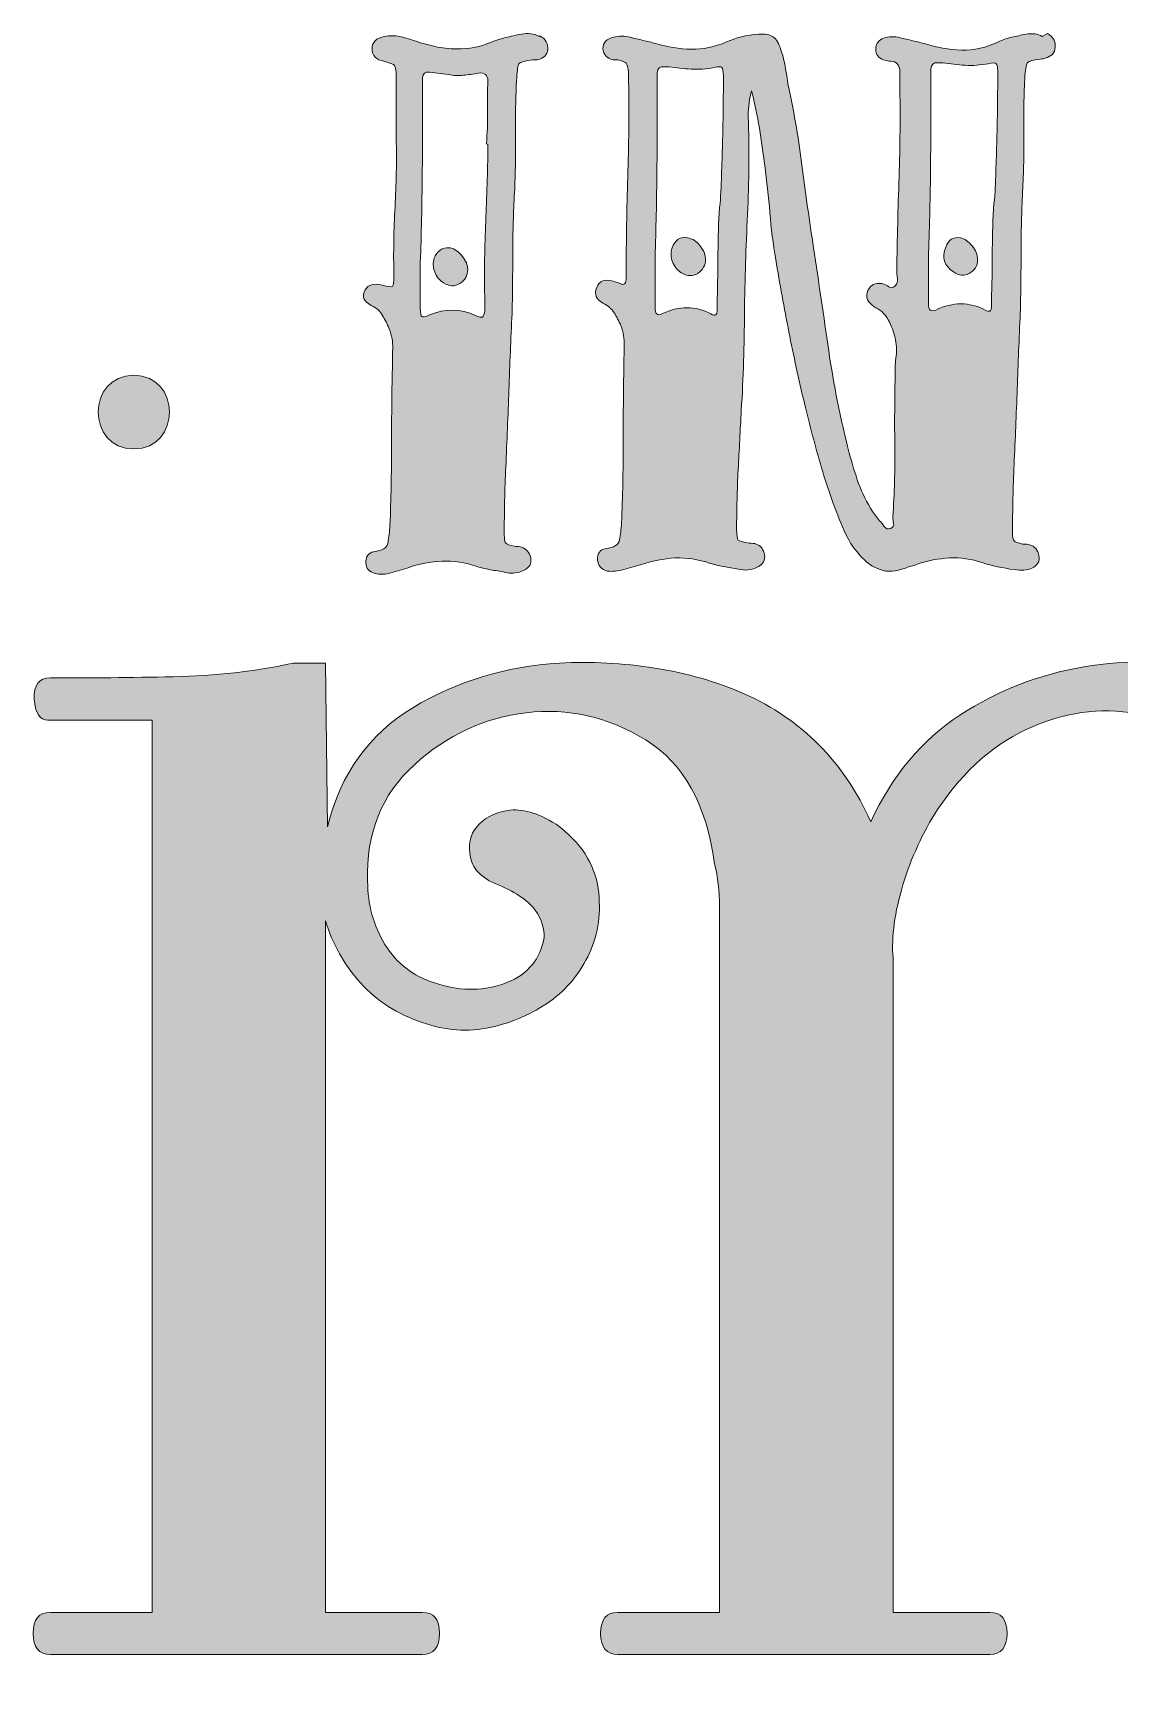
# Model space of a CAD drawing. Header units: inches. Extents: x 95 to 987, y -1033 to -47.
# Drawn here: x 95.1 to 297.9, y -672.1 to -363.4 of the extents above; entities that cross this region are included whole.
import ezdxf

# ---------------------------------------------------------------- set-up
doc = ezdxf.new("R2010")
doc.units = ezdxf.units.IN
doc.header["$MEASUREMENT"] = 0
doc.layers.add('Layer 1', color=7, linetype='Continuous')

# ---------------------------------------------------------------- blocks, each defined once
blk = doc.blocks.new('block 2')
at = {"layer": 'Layer 1', "true_color": 0x71020c}
h = blk.add_hatch(color=16, dxfattribs=at)
h.dxf.hatch_style = 2
edge = h.paths.add_edge_path()
edge.add_spline(control_points=[(158.26, -414.17), (159.22, -414.65), (159.93, -415.28), (160.36, -416.05), (160.8, -416.83), (161.21, -417.65), (161.59, -418.52), (162.08, -419.78), (162.29, -421.01), (162.25, -422.22), (162.2, -423.43), (162.18, -424.66), (162.18, -425.91), (162.08, -430.85), (162.03, -435.73), (162.03, -440.56), (162.03, -445.4), (161.93, -450.28), (161.74, -455.21), (161.64, -456.37), (161.52, -457.43), (161.38, -458.4), (161.23, -459.37), (160.34, -459.95), (158.69, -460.14), (157.73, -460.33), (157.24, -461.01), (157.24, -462.17), (157.24, -463.23), (157.82, -463.91), (158.98, -464.2), (159.85, -464.39), (160.68, -464.39), (161.45, -464.2), (162.03, -464.01), (162.61, -463.84), (163.19, -463.69), (163.77, -463.55), (164.35, -463.38), (164.93, -463.18), (167.15, -462.41), (169.33, -461.98), (171.46, -461.88), (173.58, -461.78), (175.76, -462.12), (177.98, -462.89), (178.95, -463.18), (179.89, -463.4), (180.81, -463.55), (181.73, -463.69), (182.67, -463.86), (183.64, -464.05), (184.6, -464.25), (185.62, -464.1), (186.68, -463.62), (187.75, -463.14), (188.18, -462.36), (187.99, -461.3), (187.79, -460.24), (187.21, -459.56), (186.25, -459.27), (185.96, -459.17), (185.52, -459.12), (184.94, -459.12), (184.07, -458.93), (183.54, -458.74), (183.35, -458.54), (183.15, -458.35), (183.06, -457.82), (183.06, -456.95), (183.06, -454.82), (183.08, -452.72), (183.13, -450.64), (183.18, -448.56), (183.25, -446.46), (183.35, -444.33), (183.57, -439.5), (183.76, -434.71), (183.93, -429.97), (184.09, -425.24), (184.29, -420.45), (184.51, -415.62), (184.6, -411.94), (184.65, -408.32), (184.65, -404.74), (184.65, -401.17), (184.75, -397.54), (184.94, -393.87), (185.13, -390.19), (185.21, -386.49), (185.16, -382.77), (185.11, -379.05), (185.18, -375.35), (185.38, -371.68), (185.47, -370.23), (185.62, -369.36), (185.81, -369.07), (186, -368.78), (186.88, -368.54), (188.42, -368.34), (188.42, -368.34), (189.29, -368.34), (189.29, -368.34), (190.45, -368.05), (191.08, -367.42), (191.18, -366.46), (191.27, -365.39), (190.79, -364.53), (189.73, -363.85), (189.73, -363.85), (189.58, -363.99), (189.58, -363.99), (189.1, -363.7), (188.57, -363.53), (187.99, -363.49), (187.41, -363.44), (186.83, -363.46), (186.25, -363.56), (185.18, -363.75), (184.18, -363.97), (183.26, -364.21), (182.34, -364.45), (181.39, -364.77), (180.42, -365.15), (178.57, -365.93), (176.48, -366.31), (174.15, -366.31), (172.79, -366.31), (171.45, -366.17), (170.14, -365.88), (168.83, -365.59), (167.49, -365.2), (166.13, -364.72), (165.26, -364.43), (164.38, -364.19), (163.51, -363.99), (162.63, -363.8), (161.71, -363.8), (160.74, -363.99), (159.18, -364.28), (158.41, -365.06), (158.41, -366.31), (158.41, -367.57), (159.13, -368.34), (160.58, -368.63), (161.74, -368.92), (162.41, -369.19), (162.61, -369.43), (162.8, -369.67), (162.9, -370.42), (162.9, -371.68), (162.9, -371.68), (162.9, -382.99), (162.9, -382.99), (162.99, -387.34), (162.92, -391.62), (162.68, -395.82), (162.44, -400.03), (162.37, -404.31), (162.47, -408.66), (162.47, -409.82), (162.37, -410.47), (162.18, -410.62), (161.98, -410.76), (161.35, -410.69), (160.29, -410.4), (158.74, -410.01), (157.68, -410.3), (157.1, -411.27), (156.42, -412.43), (156.81, -413.4), (158.26, -414.17)], knot_values=[0, 0, 0, 0, 1, 1, 1, 2, 2, 2, 3, 3, 3, 4, 4, 4, 5, 5, 5, 6, 6, 6, 7, 7, 7, 8, 8, 8, 9, 9, 9, 10, 10, 10, 11, 11, 11, 12, 12, 12, 13, 13, 13, 14, 14, 14, 15, 15, 15, 16, 16, 16, 17, 17, 17, 18, 18, 18, 19, 19, 19, 20, 20, 20, 21, 21, 21, 22, 22, 22, 23, 23, 23, 24, 24, 24, 25, 25, 25, 26, 26, 26, 27, 27, 27, 28, 28, 28, 29, 29, 29, 30, 30, 30, 31, 31, 31, 32, 32, 32, 33, 33, 33, 34, 34, 34, 35, 35, 35, 36, 36, 36, 37, 37, 37, 38, 38, 38, 39, 39, 39, 40, 40, 40, 41, 41, 41, 42, 42, 42, 43, 43, 43, 44, 44, 44, 45, 45, 45, 46, 46, 46, 47, 47, 47, 48, 48, 48, 49, 49, 49, 50, 50, 50, 51, 51, 51, 52, 52, 52, 53, 53, 53, 54, 54, 54, 55, 55, 55, 56, 56, 56, 57, 57, 57, 57], degree=3, periodic=1)
edge = h.paths.add_edge_path()
edge.add_spline(control_points=[(167.4, -406.19), (167.59, -400.88), (167.71, -395.44), (167.76, -389.88), (167.81, -384.32), (167.83, -378.69), (167.83, -372.98), (167.83, -372.98), (167.83, -371.68), (167.83, -371.68), (167.83, -370.91), (168.26, -370.57), (169.13, -370.66), (169.13, -370.66), (172.61, -371.1), (172.61, -371.1), (173.58, -371.29), (174.52, -371.34), (175.44, -371.24), (176.36, -371.15), (177.3, -371), (178.27, -370.81), (179.43, -370.71), (180.01, -371.2), (180.01, -372.26), (179.91, -374.19), (179.89, -376.15), (179.94, -378.13), (179.99, -380.11), (179.91, -382.07), (179.72, -384), (179.72, -384), (180.01, -384.15), (180.01, -384.15), (180.01, -384.15), (180.01, -385.45), (180.01, -385.45), (179.91, -390.1), (179.77, -394.74), (179.58, -399.38), (179.38, -404.02), (179.33, -408.66), (179.43, -413.3), (179.43, -413.3), (179.43, -415.04), (179.43, -415.04), (179.33, -415.81), (179.19, -416.25), (179, -416.34), (178.8, -416.44), (178.37, -416.34), (177.69, -416.05), (174.89, -414.8), (172.04, -414.75), (169.13, -415.91), (168.36, -416.3), (167.88, -416.42), (167.69, -416.27), (167.49, -416.13), (167.4, -415.62), (167.4, -414.75), (167.4, -414.75), (167.4, -406.19), (167.4, -406.19)], knot_values=[0, 0, 0, 0, 1, 1, 1, 2, 2, 2, 3, 3, 3, 4, 4, 4, 5, 5, 5, 6, 6, 6, 7, 7, 7, 8, 8, 8, 9, 9, 9, 10, 10, 10, 11, 11, 11, 12, 12, 12, 13, 13, 13, 14, 14, 14, 15, 15, 15, 16, 16, 16, 17, 17, 17, 18, 18, 18, 19, 19, 19, 20, 20, 20, 21, 21, 21, 21], degree=3, periodic=1)
h = blk.add_hatch(color=16, dxfattribs=at)
h.dxf.hatch_style = 2
edge = h.paths.add_edge_path()
edge.add_spline(control_points=[(201.47, -413.73), (202.44, -414.22), (203.14, -414.82), (203.58, -415.55), (204.01, -416.27), (204.42, -417.07), (204.81, -417.94), (205.29, -419.2), (205.51, -420.43), (205.46, -421.64), (205.41, -422.85), (205.39, -424.08), (205.39, -425.33), (205.29, -430.26), (205.25, -435.17), (205.25, -440.05), (205.25, -444.94), (205.15, -449.84), (204.96, -454.77), (204.86, -455.93), (204.74, -456.97), (204.59, -457.89), (204.45, -458.81), (203.55, -459.37), (201.91, -459.56), (200.94, -459.75), (200.46, -460.43), (200.46, -461.59), (200.55, -462.75), (201.18, -463.47), (202.34, -463.76), (203.21, -463.86), (204.23, -463.76), (205.39, -463.47), (205.39, -463.47), (208.43, -462.6), (208.43, -462.6), (210.66, -461.83), (212.83, -461.4), (214.96, -461.3), (217.09, -461.2), (219.26, -461.54), (221.49, -462.31), (222.45, -462.6), (223.39, -462.82), (224.32, -462.97), (225.23, -463.11), (226.17, -463.28), (227.14, -463.47), (228.4, -463.67), (229.51, -463.47), (230.48, -462.89), (231.35, -462.41), (231.73, -461.69), (231.64, -460.72), (231.44, -459.66), (230.91, -458.98), (230.04, -458.69), (229.75, -458.59), (229.32, -458.54), (228.74, -458.54), (227.58, -458.35), (226.9, -458.16), (226.71, -457.96), (226.51, -457.77), (226.42, -457.09), (226.42, -455.93), (226.42, -452.26), (226.51, -448.56), (226.71, -444.84), (226.9, -441.12), (227.09, -437.42), (227.29, -433.75), (227.67, -427.65), (227.87, -421.56), (227.87, -415.47), (227.96, -409.38), (228.16, -403.29), (228.45, -397.2), (228.74, -391.11), (228.78, -385.02), (228.59, -378.93), (228.59, -377.09), (228.8, -375.5), (229.22, -374.14), (229.8, -376.46), (230.28, -378.78), (230.67, -381.1), (231.05, -383.42), (231.39, -385.74), (231.68, -388.06), (232.07, -390.97), (232.38, -393.89), (232.62, -396.84), (232.86, -399.79), (233.22, -402.71), (233.71, -405.61), (234.48, -410.16), (235.3, -414.65), (236.17, -419.1), (237.04, -423.55), (238.01, -427.99), (239.07, -432.44), (240.04, -436.5), (241.1, -440.51), (242.26, -444.48), (243.42, -448.44), (244.82, -452.36), (246.46, -456.22), (247.14, -457.77), (248.1, -459.27), (249.36, -460.72), (250.52, -462.07), (251.8, -462.99), (253.2, -463.47), (254.6, -463.96), (256.16, -463.86), (257.91, -463.18), (258.29, -462.99), (258.65, -462.87), (258.99, -462.82), (259.33, -462.77), (259.69, -462.65), (260.08, -462.46), (262.1, -461.78), (264.13, -461.4), (266.16, -461.3), (268.19, -461.2), (270.22, -461.49), (272.25, -462.17), (274.08, -462.75), (276.06, -463.18), (278.19, -463.47), (279.54, -463.67), (280.65, -463.57), (281.52, -463.18), (282.58, -462.7), (283.02, -461.93), (282.83, -460.86), (282.63, -459.8), (282.05, -459.12), (281.09, -458.83), (280.8, -458.74), (280.36, -458.69), (279.78, -458.69), (278.91, -458.5), (278.38, -458.3), (278.19, -458.11), (277.99, -457.92), (277.9, -457.38), (277.9, -456.51), (277.9, -454.39), (277.92, -452.29), (277.97, -450.21), (278.02, -448.13), (278.09, -446.02), (278.19, -443.9), (278.41, -439.16), (278.6, -434.45), (278.77, -429.76), (278.93, -425.07), (279.13, -420.36), (279.35, -415.62), (279.44, -411.85), (279.49, -408.08), (279.49, -404.31), (279.49, -400.54), (279.59, -396.77), (279.78, -393), (279.98, -389.32), (280.05, -385.7), (280, -382.12), (279.95, -378.54), (280.02, -374.92), (280.22, -371.24), (280.31, -369.89), (280.48, -369.09), (280.73, -368.85), (280.97, -368.61), (281.76, -368.39), (283.12, -368.2), (283.5, -368.2), (283.79, -368.15), (283.99, -368.05), (285.15, -367.76), (285.78, -367.09), (285.87, -366.02), (285.97, -364.96), (285.49, -364.09), (284.42, -363.41), (284.42, -363.41), (283.41, -363.99), (283.41, -363.99), (282.63, -363.51), (281.62, -363.36), (280.36, -363.56), (279.49, -363.75), (278.61, -363.95), (277.74, -364.14), (276.86, -364.33), (276.03, -364.62), (275.26, -365.01), (273.02, -366.07), (270.73, -366.58), (268.4, -366.53), (266.06, -366.48), (263.73, -366.07), (261.39, -365.3), (260.61, -365.1), (259.81, -364.91), (258.98, -364.72), (258.16, -364.53), (257.36, -364.33), (256.58, -364.14), (255.42, -363.95), (254.4, -364.04), (253.53, -364.43), (252.76, -364.91), (252.38, -365.54), (252.38, -366.31), (252.38, -367.38), (252.86, -368.05), (253.82, -368.34), (254.4, -368.54), (254.84, -368.63), (255.13, -368.63), (256.29, -368.63), (256.87, -369.31), (256.87, -370.66), (256.87, -370.66), (256.87, -372.84), (256.87, -372.84), (256.96, -378.64), (256.92, -384.44), (256.73, -390.24), (256.53, -396.04), (256.38, -401.84), (256.29, -407.64), (256.29, -408.13), (256.34, -408.63), (256.44, -409.16), (256.53, -409.7), (256.38, -410.16), (256, -410.54), (255.61, -410.93), (255.23, -410.98), (254.84, -410.69), (254.45, -410.4), (254.02, -410.2), (253.53, -410.11), (252.28, -409.91), (251.41, -410.35), (250.92, -411.41), (250.44, -412.48), (250.73, -413.4), (251.8, -414.17), (251.99, -414.36), (252.18, -414.51), (252.38, -414.6), (253.44, -415.09), (254.31, -416.01), (254.98, -417.36), (255.47, -418.42), (255.83, -419.51), (256.07, -420.62), (256.31, -421.73), (256.34, -422.87), (256.15, -424.03), (256.05, -424.61), (256, -425.19), (256, -425.77), (256, -426.35), (256, -426.93), (256, -427.51), (255.9, -431.86), (255.88, -436.21), (255.93, -440.56), (255.97, -444.91), (255.86, -449.26), (255.57, -453.61), (255.57, -454), (255.61, -454.41), (255.71, -454.85), (255.8, -455.28), (255.61, -455.6), (255.13, -455.79), (254.65, -455.98), (254.26, -455.86), (253.97, -455.43), (253.68, -454.99), (253.39, -454.63), (253.1, -454.34), (253.1, -454.34), (251.8, -452.6), (251.8, -452.6), (250.73, -450.95), (249.86, -449.22), (249.18, -447.38), (248.51, -445.54), (247.93, -443.66), (247.44, -441.72), (245.8, -435.34), (244.52, -428.96), (243.6, -422.58), (242.68, -416.2), (241.74, -409.82), (240.77, -403.44), (240, -398.41), (239.3, -393.41), (238.67, -388.43), (238.04, -383.45), (237.2, -378.49), (236.13, -373.56), (235.94, -372.4), (235.74, -371.22), (235.55, -370.01), (235.36, -368.8), (235.07, -367.62), (234.68, -366.46), (234.3, -365.3), (233.81, -364.5), (233.23, -364.06), (232.65, -363.63), (231.73, -363.46), (230.48, -363.56), (228.25, -363.75), (226.27, -364.24), (224.53, -365.01), (222.31, -365.98), (220.11, -366.43), (217.93, -366.38), (215.76, -366.34), (213.56, -365.98), (211.33, -365.3), (210.56, -365.1), (209.76, -364.91), (208.94, -364.72), (208.12, -364.53), (207.32, -364.33), (206.55, -364.14), (205.48, -363.85), (204.47, -363.85), (203.5, -364.14), (202.15, -364.43), (201.47, -365.15), (201.47, -366.31), (201.57, -367.38), (202.2, -368.05), (203.36, -368.34), (203.36, -368.34), (204.23, -368.34), (204.23, -368.34), (205.1, -368.54), (205.63, -368.76), (205.82, -369), (206.02, -369.24), (206.16, -369.79), (206.26, -370.66), (206.26, -370.66), (206.26, -372.4), (206.26, -372.4), (206.35, -378.4), (206.31, -384.35), (206.11, -390.24), (205.92, -396.14), (205.82, -402.08), (205.82, -408.08), (205.82, -408.47), (205.82, -408.83), (205.82, -409.16), (205.82, -409.51), (205.73, -409.82), (205.54, -410.11), (205.34, -410.3), (205.05, -410.3), (204.66, -410.11), (204.66, -410.11), (203.36, -409.67), (203.36, -409.67), (201.81, -409.19), (200.8, -409.58), (200.31, -410.83), (199.83, -412.09), (200.22, -413.06), (201.47, -413.73)], knot_values=[0, 0, 0, 0, 1, 1, 1, 2, 2, 2, 3, 3, 3, 4, 4, 4, 5, 5, 5, 6, 6, 6, 7, 7, 7, 8, 8, 8, 9, 9, 9, 10, 10, 10, 11, 11, 11, 12, 12, 12, 13, 13, 13, 14, 14, 14, 15, 15, 15, 16, 16, 16, 17, 17, 17, 18, 18, 18, 19, 19, 19, 20, 20, 20, 21, 21, 21, 22, 22, 22, 23, 23, 23, 24, 24, 24, 25, 25, 25, 26, 26, 26, 27, 27, 27, 28, 28, 28, 29, 29, 29, 30, 30, 30, 31, 31, 31, 32, 32, 32, 33, 33, 33, 34, 34, 34, 35, 35, 35, 36, 36, 36, 37, 37, 37, 38, 38, 38, 39, 39, 39, 40, 40, 40, 41, 41, 41, 42, 42, 42, 43, 43, 43, 44, 44, 44, 45, 45, 45, 46, 46, 46, 47, 47, 47, 48, 48, 48, 49, 49, 49, 50, 50, 50, 51, 51, 51, 52, 52, 52, 53, 53, 53, 54, 54, 54, 55, 55, 55, 56, 56, 56, 57, 57, 57, 58, 58, 58, 59, 59, 59, 60, 60, 60, 61, 61, 61, 62, 62, 62, 63, 63, 63, 64, 64, 64, 65, 65, 65, 66, 66, 66, 67, 67, 67, 68, 68, 68, 69, 69, 69, 70, 70, 70, 71, 71, 71, 72, 72, 72, 73, 73, 73, 74, 74, 74, 75, 75, 75, 76, 76, 76, 77, 77, 77, 78, 78, 78, 79, 79, 79, 80, 80, 80, 81, 81, 81, 82, 82, 82, 83, 83, 83, 84, 84, 84, 85, 85, 85, 86, 86, 86, 87, 87, 87, 88, 88, 88, 89, 89, 89, 90, 90, 90, 91, 91, 91, 92, 92, 92, 93, 93, 93, 94, 94, 94, 95, 95, 95, 96, 96, 96, 97, 97, 97, 98, 98, 98, 99, 99, 99, 100, 100, 100, 101, 101, 101, 102, 102, 102, 103, 103, 103, 104, 104, 104, 105, 105, 105, 106, 106, 106, 107, 107, 107, 108, 108, 108, 109, 109, 109, 110, 110, 110, 111, 111, 111, 112, 112, 112, 113, 113, 113, 114, 114, 114, 115, 115, 115, 116, 116, 116, 117, 117, 117, 118, 118, 118, 119, 119, 119, 120, 120, 120, 121, 121, 121, 122, 122, 122, 123, 123, 123, 124, 124, 124, 125, 125, 125, 126, 126, 126, 127, 127, 127, 128, 128, 128, 128], degree=3, periodic=1)
edge = h.paths.add_edge_path()
edge.add_spline(control_points=[(262.23, -404.45), (262.43, -399.23), (262.55, -393.84), (262.6, -388.28), (262.65, -382.72), (262.67, -377.09), (262.67, -371.39), (262.67, -371.39), (262.67, -370.08), (262.67, -370.08), (262.67, -369.21), (263.11, -368.83), (263.99, -368.92), (263.99, -368.92), (264.87, -368.92), (264.87, -368.92), (266.24, -369.12), (267.63, -369.26), (269.05, -369.36), (270.47, -369.46), (271.91, -369.36), (273.38, -369.07), (274.16, -368.88), (274.65, -368.88), (274.85, -369.07), (275.04, -369.26), (275.14, -369.75), (275.14, -370.52), (275.14, -374.58), (275.09, -378.57), (275, -382.48), (274.9, -386.4), (274.75, -390.39), (274.56, -394.45), (274.56, -394.45), (274.42, -395.17), (274.42, -395.17), (274.22, -397.98), (274.13, -400.8), (274.13, -403.66), (274.13, -406.51), (274.08, -409.34), (273.98, -412.14), (273.98, -412.14), (273.98, -414.31), (273.98, -414.31), (273.98, -415.28), (273.59, -415.52), (272.81, -415.04), (269.87, -413.49), (266.79, -413.49), (263.56, -415.04), (262.67, -415.43), (262.23, -415.04), (262.23, -413.88), (262.23, -413.88), (262.23, -404.45), (262.23, -404.45)], knot_values=[0, 0, 0, 0, 1, 1, 1, 2, 2, 2, 3, 3, 3, 4, 4, 4, 5, 5, 5, 6, 6, 6, 7, 7, 7, 8, 8, 8, 9, 9, 9, 10, 10, 10, 11, 11, 11, 12, 12, 12, 13, 13, 13, 14, 14, 14, 15, 15, 15, 16, 16, 16, 17, 17, 17, 18, 18, 18, 19, 19, 19, 19], degree=3, periodic=1)
edge = h.paths.add_edge_path()
edge.add_spline(control_points=[(211.19, -405.18), (211.38, -399.96), (211.5, -394.57), (211.55, -389.01), (211.6, -383.45), (211.62, -377.82), (211.62, -372.11), (211.62, -372.11), (211.62, -370.81), (211.62, -370.81), (211.62, -369.94), (212.06, -369.55), (212.93, -369.65), (212.93, -369.65), (213.8, -369.65), (213.8, -369.65), (215.15, -369.84), (216.53, -369.99), (217.93, -370.08), (219.33, -370.18), (220.76, -370.08), (222.21, -369.79), (222.98, -369.6), (223.47, -369.6), (223.66, -369.79), (223.85, -369.99), (223.95, -370.47), (223.95, -371.24), (223.95, -375.3), (223.9, -379.29), (223.81, -383.21), (223.71, -387.12), (223.56, -391.11), (223.37, -395.17), (223.37, -395.17), (223.23, -395.9), (223.23, -395.9), (223.03, -398.7), (222.94, -401.53), (222.94, -404.38), (222.94, -407.23), (222.89, -410.06), (222.79, -412.86), (222.79, -412.86), (222.79, -415.04), (222.79, -415.04), (222.79, -416.01), (222.4, -416.25), (221.63, -415.76), (218.73, -414.22), (215.68, -414.22), (212.49, -415.76), (211.62, -416.15), (211.19, -415.76), (211.19, -414.6), (211.19, -414.6), (211.19, -405.18), (211.19, -405.18)], knot_values=[0, 0, 0, 0, 1, 1, 1, 2, 2, 2, 3, 3, 3, 4, 4, 4, 5, 5, 5, 6, 6, 6, 7, 7, 7, 8, 8, 8, 9, 9, 9, 10, 10, 10, 11, 11, 11, 12, 12, 12, 13, 13, 13, 14, 14, 14, 15, 15, 15, 16, 16, 16, 17, 17, 17, 18, 18, 18, 19, 19, 19, 19], degree=3, periodic=1)
h = blk.add_hatch(color=16, dxfattribs=at)
h.dxf.hatch_style = 2
edge = h.paths.add_edge_path()
edge.add_spline(control_points=[(216.12, -408.08), (217.18, -408.76), (218.2, -408.8), (219.17, -408.22), (220.13, -407.55), (220.62, -406.68), (220.62, -405.61), (220.62, -404.84), (220.32, -404.04), (219.74, -403.22), (219.17, -402.4), (218.49, -401.89), (217.72, -401.7), (217.72, -401.7), (217.28, -401.55), (217.28, -401.55), (216.7, -401.36), (216.12, -401.46), (215.54, -401.84), (214.96, -402.23), (214.57, -402.76), (214.38, -403.44), (214.09, -404.31), (214.11, -405.18), (214.45, -406.05), (214.79, -406.92), (215.35, -407.59), (216.12, -408.08)], knot_values=[0, 0, 0, 0, 1, 1, 1, 2, 2, 2, 3, 3, 3, 4, 4, 4, 5, 5, 5, 6, 6, 6, 7, 7, 7, 8, 8, 8, 9, 9, 9, 9], degree=3, periodic=1)
h = blk.add_hatch(color=16, dxfattribs=at)
h.dxf.hatch_style = 2
edge = h.paths.add_edge_path()
edge.add_spline(control_points=[(266.87, -407.93), (267.94, -408.61), (268.91, -408.71), (269.78, -408.22), (270.84, -407.64), (271.37, -406.77), (271.37, -405.61), (271.37, -404.74), (271.03, -403.9), (270.36, -403.07), (269.68, -402.25), (268.95, -401.75), (268.18, -401.55), (266.83, -401.36), (265.91, -401.94), (265.43, -403.29), (264.65, -405.23), (265.14, -406.77), (266.87, -407.93)], knot_values=[0, 0, 0, 0, 1, 1, 1, 2, 2, 2, 3, 3, 3, 4, 4, 4, 5, 5, 5, 6, 6, 6, 6], degree=3, periodic=1)
h = blk.add_hatch(color=16, dxfattribs=at)
h.dxf.hatch_style = 2
edge = h.paths.add_edge_path()
edge.add_spline(control_points=[(171.75, -409.96), (172.81, -410.64), (173.82, -410.69), (174.79, -410.11), (175.76, -409.43), (176.24, -408.56), (176.24, -407.5), (176.24, -406.63), (175.9, -405.78), (175.23, -404.96), (174.55, -404.14), (173.82, -403.63), (173.05, -403.44), (173.05, -403.44), (172.76, -403.44), (172.76, -403.44), (172.18, -403.34), (171.62, -403.49), (171.09, -403.87), (170.56, -404.26), (170.2, -404.74), (170.01, -405.32), (169.72, -406.19), (169.74, -407.06), (170.08, -407.93), (170.41, -408.8), (170.97, -409.48), (171.75, -409.96)], knot_values=[0, 0, 0, 0, 1, 1, 1, 2, 2, 2, 3, 3, 3, 4, 4, 4, 5, 5, 5, 6, 6, 6, 7, 7, 7, 8, 8, 8, 9, 9, 9, 9], degree=3, periodic=1)
h = blk.add_hatch(color=16, dxfattribs=at)
h.dxf.hatch_style = 2
edge = h.paths.add_edge_path()
edge.add_spline(control_points=[(113.96, -440.94), (122.8, -440.94), (122.81, -427.2), (113.96, -427.2), (105.11, -427.2), (105.1, -440.94), (113.96, -440.94)], knot_values=[0, 0, 0, 0, 1, 1, 1, 2, 2, 2, 2], degree=3, periodic=1)
h = blk.add_hatch(color=16, dxfattribs=at)
h.dxf.hatch_style = 2
edge = h.paths.add_edge_path()
edge.add_spline(control_points=[(200.58, -522.99), (199.96, -518.37), (197.34, -514.37), (192.72, -510.97), (189.32, -508.82), (186.31, -507.97), (183.7, -508.43), (181.08, -508.89), (179.15, -509.89), (177.92, -511.43), (176.68, -512.98), (176.3, -514.9), (176.76, -517.21), (177.23, -519.53), (179.15, -521.3), (182.54, -522.53), (185.93, -524.08), (188.16, -525.77), (189.25, -527.62), (190.32, -529.47), (190.71, -531.16), (190.4, -532.7), (189.48, -536.71), (186.93, -539.41), (182.78, -540.8), (178.61, -542.18), (174.37, -542.11), (170.06, -540.56), (166.05, -539.34), (162.96, -536.94), (160.81, -533.4), (158.65, -529.86), (157.57, -525.93), (157.57, -521.61), (157.26, -512.67), (160.17, -505.42), (166.29, -499.87), (172.41, -494.32), (179.38, -491.09), (187.18, -490.16), (194.99, -489.24), (202.41, -490.93), (209.45, -495.25), (216.49, -499.57), (220.78, -507.27), (222.31, -518.37), (222.92, -520.84), (223.23, -523.46), (223.23, -526.23), (223.23, -529.01), (223.23, -532.09), (223.23, -535.48), (223.23, -535.48), (223.23, -658.02), (223.23, -658.02), (223.23, -658.02), (204.28, -658.02), (204.28, -658.02), (202.12, -658.02), (201.04, -659.33), (201.04, -661.95), (201.04, -664.57), (202.12, -665.88), (204.28, -665.88), (204.28, -665.88), (273.64, -665.88), (273.64, -665.88), (275.79, -665.88), (276.87, -664.57), (276.87, -661.95), (276.87, -659.33), (275.79, -658.02), (273.64, -658.02), (273.64, -658.02), (255.6, -658.02), (255.6, -658.02), (255.6, -658.02), (255.6, -535.94), (255.6, -535.94), (255.29, -531.94), (255.91, -527.39), (257.45, -522.3), (258.99, -517.21), (261.15, -512.52), (263.93, -508.2), (268.86, -500.8), (274.79, -495.64), (281.73, -492.71), (288.67, -489.78), (295.52, -489.09), (302.31, -490.63), (309.08, -492.17), (314.94, -495.87), (319.88, -501.72), (324.81, -507.58), (327.74, -515.59), (328.66, -525.77), (328.66, -525.77), (328.66, -641.83), (328.66, -641.83), (328.66, -648.93), (330.51, -654.71), (334.21, -659.17), (337.91, -663.64), (342.46, -666.95), (347.85, -669.11), (353.24, -671.27), (359.02, -672.12), (365.19, -671.66), (371.36, -671.2), (377.06, -669.57), (382.3, -666.8), (386.62, -664.34), (387.92, -662.11), (386.23, -660.1), (384.54, -658.09), (382.45, -657.86), (379.99, -659.4), (373.82, -663.41), (368.97, -663.18), (365.43, -658.71), (361.88, -654.24), (360.41, -647.69), (361.03, -639.06), (361.03, -639.06), (361.03, -545.65), (361.03, -545.65), (361.03, -532.7), (359.02, -521.76), (355.02, -512.82), (351.01, -503.88), (345.46, -496.79), (338.37, -491.55), (331.9, -487.24), (324.5, -484.15), (316.18, -482.3), (307.85, -480.45), (299.53, -480.22), (291.21, -481.61), (282.89, -483), (275.18, -486), (268.09, -490.63), (260.99, -495.25), (255.45, -501.88), (251.44, -510.51), (248.99, -504.96), (245.75, -500.18), (241.77, -496.17), (237.77, -492.17), (233.16, -489.01), (227.95, -486.69), (222.72, -484.38), (217.11, -482.76), (211.13, -481.84), (205.14, -480.91), (199.23, -480.61), (193.39, -480.91), (183.26, -481.54), (174.12, -484.31), (165.98, -489.24), (157.84, -494.17), (152.54, -501.57), (150.09, -511.43), (150.09, -511.43), (149.71, -480.91), (149.71, -480.91), (149.71, -480.91), (143.7, -480.91), (143.7, -480.91), (136.61, -482.46), (129.13, -483.31), (121.27, -483.46), (113.41, -483.62), (105.78, -483.69), (98.39, -483.69), (96.23, -483.69), (95.22, -485), (95.38, -487.62), (95.53, -490.24), (96.38, -491.55), (97.92, -491.55), (97.92, -491.55), (117.34, -491.55), (117.34, -491.55), (117.34, -491.55), (117.34, -658.02), (117.34, -658.02), (117.34, -658.02), (98.39, -658.02), (98.39, -658.02), (96.23, -658.02), (95.15, -659.33), (95.15, -661.95), (95.15, -664.57), (96.23, -665.88), (98.39, -665.88), (98.39, -665.88), (167.75, -665.88), (167.75, -665.88), (169.9, -665.88), (170.98, -664.57), (170.98, -661.95), (170.98, -659.33), (169.9, -658.02), (167.75, -658.02), (167.75, -658.02), (149.71, -658.02), (149.71, -658.02), (149.71, -658.02), (149.71, -529.01), (149.71, -529.01), (151.02, -533.32), (153.19, -537.18), (156.24, -540.56), (159.29, -543.96), (163.12, -546.42), (167.75, -547.96), (172.06, -549.51), (176.3, -549.81), (180.46, -548.89), (184.62, -547.96), (188.32, -546.35), (191.56, -544.03), (194.8, -541.72), (197.26, -538.72), (198.96, -535.01), (200.65, -531.32), (201.19, -527.32), (200.58, -522.99)], knot_values=[0, 0, 0, 0, 1, 1, 1, 2, 2, 2, 3, 3, 3, 4, 4, 4, 5, 5, 5, 6, 6, 6, 7, 7, 7, 8, 8, 8, 9, 9, 9, 10, 10, 10, 11, 11, 11, 12, 12, 12, 13, 13, 13, 14, 14, 14, 15, 15, 15, 16, 16, 16, 17, 17, 17, 18, 18, 18, 19, 19, 19, 20, 20, 20, 21, 21, 21, 22, 22, 22, 23, 23, 23, 24, 24, 24, 25, 25, 25, 26, 26, 26, 27, 27, 27, 28, 28, 28, 29, 29, 29, 30, 30, 30, 31, 31, 31, 32, 32, 32, 33, 33, 33, 34, 34, 34, 35, 35, 35, 36, 36, 36, 37, 37, 37, 38, 38, 38, 39, 39, 39, 40, 40, 40, 41, 41, 41, 42, 42, 42, 43, 43, 43, 44, 44, 44, 45, 45, 45, 46, 46, 46, 47, 47, 47, 48, 48, 48, 49, 49, 49, 50, 50, 50, 51, 51, 51, 52, 52, 52, 53, 53, 53, 54, 54, 54, 55, 55, 55, 56, 56, 56, 57, 57, 57, 58, 58, 58, 59, 59, 59, 60, 60, 60, 61, 61, 61, 62, 62, 62, 63, 63, 63, 64, 64, 64, 65, 65, 65, 66, 66, 66, 67, 67, 67, 68, 68, 68, 69, 69, 69, 70, 70, 70, 71, 71, 71, 72, 72, 72, 73, 73, 73, 74, 74, 74, 75, 75, 75, 76, 76, 76, 76], degree=3, periodic=1)
at = {"layer": 'Layer 1', "lineweight": 0}
for points, knots in [([(158.26, -414.17), (159.22, -414.65), (159.93, -415.28), (160.36, -416.05), (160.8, -416.83), (161.21, -417.65), (161.59, -418.52), (162.08, -419.78), (162.29, -421.01), (162.25, -422.22), (162.2, -423.43), (162.18, -424.66), (162.18, -425.91), (162.08, -430.85), (162.03, -435.73), (162.03, -440.56), (162.03, -445.4), (161.93, -450.28), (161.74, -455.21), (161.64, -456.37), (161.52, -457.43), (161.38, -458.4), (161.23, -459.37), (160.34, -459.95), (158.69, -460.14), (157.73, -460.33), (157.24, -461.01), (157.24, -462.17), (157.24, -463.23), (157.82, -463.91), (158.98, -464.2), (159.85, -464.39), (160.68, -464.39), (161.45, -464.2), (162.03, -464.01), (162.61, -463.84), (163.19, -463.69), (163.77, -463.55), (164.35, -463.38), (164.93, -463.18), (167.15, -462.41), (169.33, -461.98), (171.46, -461.88), (173.58, -461.78), (175.76, -462.12), (177.98, -462.89), (178.95, -463.18), (179.89, -463.4), (180.81, -463.55), (181.73, -463.69), (182.67, -463.86), (183.64, -464.05), (184.6, -464.25), (185.62, -464.1), (186.68, -463.62), (187.75, -463.14), (188.18, -462.36), (187.99, -461.3), (187.79, -460.24), (187.21, -459.56), (186.25, -459.27), (185.96, -459.17), (185.52, -459.12), (184.94, -459.12), (184.07, -458.93), (183.54, -458.74), (183.35, -458.54), (183.15, -458.35), (183.06, -457.82), (183.06, -456.95), (183.06, -454.82), (183.08, -452.72), (183.13, -450.64), (183.18, -448.56), (183.25, -446.46), (183.35, -444.33), (183.57, -439.5), (183.76, -434.71), (183.93, -429.97), (184.09, -425.24), (184.29, -420.45), (184.51, -415.62), (184.6, -411.94), (184.65, -408.32), (184.65, -404.74), (184.65, -401.17), (184.75, -397.54), (184.94, -393.87), (185.13, -390.19), (185.21, -386.49), (185.16, -382.77), (185.11, -379.05), (185.18, -375.35), (185.38, -371.68), (185.47, -370.23), (185.62, -369.36), (185.81, -369.07), (186, -368.78), (186.88, -368.54), (188.42, -368.34), (188.42, -368.34), (189.29, -368.34), (189.29, -368.34), (190.45, -368.05), (191.08, -367.42), (191.18, -366.46), (191.27, -365.39), (190.79, -364.53), (189.73, -363.85), (189.73, -363.85), (189.58, -363.99), (189.58, -363.99), (189.1, -363.7), (188.57, -363.53), (187.99, -363.49), (187.41, -363.44), (186.83, -363.46), (186.25, -363.56), (185.18, -363.75), (184.18, -363.97), (183.26, -364.21), (182.34, -364.45), (181.39, -364.77), (180.42, -365.15), (178.57, -365.93), (176.48, -366.31), (174.15, -366.31), (172.79, -366.31), (171.45, -366.17), (170.14, -365.88), (168.83, -365.59), (167.49, -365.2), (166.13, -364.72), (165.26, -364.43), (164.38, -364.19), (163.51, -363.99), (162.63, -363.8), (161.71, -363.8), (160.74, -363.99), (159.18, -364.28), (158.41, -365.06), (158.41, -366.31), (158.41, -367.57), (159.13, -368.34), (160.58, -368.63), (161.74, -368.92), (162.41, -369.19), (162.61, -369.43), (162.8, -369.67), (162.9, -370.42), (162.9, -371.68), (162.9, -371.68), (162.9, -382.99), (162.9, -382.99), (162.99, -387.34), (162.92, -391.62), (162.68, -395.82), (162.44, -400.03), (162.37, -404.31), (162.47, -408.66), (162.47, -409.82), (162.37, -410.47), (162.18, -410.62), (161.98, -410.76), (161.35, -410.69), (160.29, -410.4), (158.74, -410.01), (157.68, -410.3), (157.1, -411.27), (156.42, -412.43), (156.81, -413.4), (158.26, -414.17)], [0, 0, 0, 0, 1, 1, 1, 2, 2, 2, 3, 3, 3, 4, 4, 4, 5, 5, 5, 6, 6, 6, 7, 7, 7, 8, 8, 8, 9, 9, 9, 10, 10, 10, 11, 11, 11, 12, 12, 12, 13, 13, 13, 14, 14, 14, 15, 15, 15, 16, 16, 16, 17, 17, 17, 18, 18, 18, 19, 19, 19, 20, 20, 20, 21, 21, 21, 22, 22, 22, 23, 23, 23, 24, 24, 24, 25, 25, 25, 26, 26, 26, 27, 27, 27, 28, 28, 28, 29, 29, 29, 30, 30, 30, 31, 31, 31, 32, 32, 32, 33, 33, 33, 34, 34, 34, 35, 35, 35, 36, 36, 36, 37, 37, 37, 38, 38, 38, 39, 39, 39, 40, 40, 40, 41, 41, 41, 42, 42, 42, 43, 43, 43, 44, 44, 44, 45, 45, 45, 46, 46, 46, 47, 47, 47, 48, 48, 48, 49, 49, 49, 50, 50, 50, 51, 51, 51, 52, 52, 52, 53, 53, 53, 54, 54, 54, 55, 55, 55, 56, 56, 56, 57, 57, 57, 57]), ([(201.47, -413.73), (202.44, -414.22), (203.14, -414.82), (203.58, -415.55), (204.01, -416.27), (204.42, -417.07), (204.81, -417.94), (205.29, -419.2), (205.51, -420.43), (205.46, -421.64), (205.41, -422.85), (205.39, -424.08), (205.39, -425.33), (205.29, -430.26), (205.25, -435.17), (205.25, -440.05), (205.25, -444.94), (205.15, -449.84), (204.96, -454.77), (204.86, -455.93), (204.74, -456.97), (204.59, -457.89), (204.45, -458.81), (203.55, -459.37), (201.91, -459.56), (200.94, -459.75), (200.46, -460.43), (200.46, -461.59), (200.55, -462.75), (201.18, -463.47), (202.34, -463.76), (203.21, -463.86), (204.23, -463.76), (205.39, -463.47), (205.39, -463.47), (208.43, -462.6), (208.43, -462.6), (210.66, -461.83), (212.83, -461.4), (214.96, -461.3), (217.09, -461.2), (219.26, -461.54), (221.49, -462.31), (222.45, -462.6), (223.39, -462.82), (224.32, -462.97), (225.23, -463.11), (226.17, -463.28), (227.14, -463.47), (228.4, -463.67), (229.51, -463.47), (230.48, -462.89), (231.35, -462.41), (231.73, -461.69), (231.64, -460.72), (231.44, -459.66), (230.91, -458.98), (230.04, -458.69), (229.75, -458.59), (229.32, -458.54), (228.74, -458.54), (227.58, -458.35), (226.9, -458.16), (226.71, -457.96), (226.51, -457.77), (226.42, -457.09), (226.42, -455.93), (226.42, -452.26), (226.51, -448.56), (226.71, -444.84), (226.9, -441.12), (227.09, -437.42), (227.29, -433.75), (227.67, -427.65), (227.87, -421.56), (227.87, -415.47), (227.96, -409.38), (228.16, -403.29), (228.45, -397.2), (228.74, -391.11), (228.78, -385.02), (228.59, -378.93), (228.59, -377.09), (228.8, -375.5), (229.22, -374.14), (229.8, -376.46), (230.28, -378.78), (230.67, -381.1), (231.05, -383.42), (231.39, -385.74), (231.68, -388.06), (232.07, -390.97), (232.38, -393.89), (232.62, -396.84), (232.86, -399.79), (233.22, -402.71), (233.71, -405.61), (234.48, -410.16), (235.3, -414.65), (236.17, -419.1), (237.04, -423.55), (238.01, -427.99), (239.07, -432.44), (240.04, -436.5), (241.1, -440.51), (242.26, -444.48), (243.42, -448.44), (244.82, -452.36), (246.46, -456.22), (247.14, -457.77), (248.1, -459.27), (249.36, -460.72), (250.52, -462.07), (251.8, -462.99), (253.2, -463.47), (254.6, -463.96), (256.16, -463.86), (257.91, -463.18), (258.29, -462.99), (258.65, -462.87), (258.99, -462.82), (259.33, -462.77), (259.69, -462.65), (260.08, -462.46), (262.1, -461.78), (264.13, -461.4), (266.16, -461.3), (268.19, -461.2), (270.22, -461.49), (272.25, -462.17), (274.08, -462.75), (276.06, -463.18), (278.19, -463.47), (279.54, -463.67), (280.65, -463.57), (281.52, -463.18), (282.58, -462.7), (283.02, -461.93), (282.83, -460.86), (282.63, -459.8), (282.05, -459.12), (281.09, -458.83), (280.8, -458.74), (280.36, -458.69), (279.78, -458.69), (278.91, -458.5), (278.38, -458.3), (278.19, -458.11), (277.99, -457.92), (277.9, -457.38), (277.9, -456.51), (277.9, -454.39), (277.92, -452.29), (277.97, -450.21), (278.02, -448.13), (278.09, -446.02), (278.19, -443.9), (278.41, -439.16), (278.6, -434.45), (278.77, -429.76), (278.93, -425.07), (279.13, -420.36), (279.35, -415.62), (279.44, -411.85), (279.49, -408.08), (279.49, -404.31), (279.49, -400.54), (279.59, -396.77), (279.78, -393), (279.98, -389.32), (280.05, -385.7), (280, -382.12), (279.95, -378.54), (280.02, -374.92), (280.22, -371.24), (280.31, -369.89), (280.48, -369.09), (280.73, -368.85), (280.97, -368.61), (281.76, -368.39), (283.12, -368.2), (283.5, -368.2), (283.79, -368.15), (283.99, -368.05), (285.15, -367.76), (285.78, -367.09), (285.87, -366.02), (285.97, -364.96), (285.49, -364.09), (284.42, -363.41), (284.42, -363.41), (283.41, -363.99), (283.41, -363.99), (282.63, -363.51), (281.62, -363.36), (280.36, -363.56), (279.49, -363.75), (278.61, -363.95), (277.74, -364.14), (276.86, -364.33), (276.03, -364.62), (275.26, -365.01), (273.02, -366.07), (270.73, -366.58), (268.4, -366.53), (266.06, -366.48), (263.73, -366.07), (261.39, -365.3), (260.61, -365.1), (259.81, -364.91), (258.98, -364.72), (258.16, -364.53), (257.36, -364.33), (256.58, -364.14), (255.42, -363.95), (254.4, -364.04), (253.53, -364.43), (252.76, -364.91), (252.38, -365.54), (252.38, -366.31), (252.38, -367.38), (252.86, -368.05), (253.82, -368.34), (254.4, -368.54), (254.84, -368.63), (255.13, -368.63), (256.29, -368.63), (256.87, -369.31), (256.87, -370.66), (256.87, -370.66), (256.87, -372.84), (256.87, -372.84), (256.96, -378.64), (256.92, -384.44), (256.73, -390.24), (256.53, -396.04), (256.38, -401.84), (256.29, -407.64), (256.29, -408.13), (256.34, -408.63), (256.44, -409.16), (256.53, -409.7), (256.38, -410.16), (256, -410.54), (255.61, -410.93), (255.23, -410.98), (254.84, -410.69), (254.45, -410.4), (254.02, -410.2), (253.53, -410.11), (252.28, -409.91), (251.41, -410.35), (250.92, -411.41), (250.44, -412.48), (250.73, -413.4), (251.8, -414.17), (251.99, -414.36), (252.18, -414.51), (252.38, -414.6), (253.44, -415.09), (254.31, -416.01), (254.98, -417.36), (255.47, -418.42), (255.83, -419.51), (256.07, -420.62), (256.31, -421.73), (256.34, -422.87), (256.15, -424.03), (256.05, -424.61), (256, -425.19), (256, -425.77), (256, -426.35), (256, -426.93), (256, -427.51), (255.9, -431.86), (255.88, -436.21), (255.93, -440.56), (255.97, -444.91), (255.86, -449.26), (255.57, -453.61), (255.57, -454), (255.61, -454.41), (255.71, -454.85), (255.8, -455.28), (255.61, -455.6), (255.13, -455.79), (254.65, -455.98), (254.26, -455.86), (253.97, -455.43), (253.68, -454.99), (253.39, -454.63), (253.1, -454.34), (253.1, -454.34), (251.8, -452.6), (251.8, -452.6), (250.73, -450.95), (249.86, -449.22), (249.18, -447.38), (248.51, -445.54), (247.93, -443.66), (247.44, -441.72), (245.8, -435.34), (244.52, -428.96), (243.6, -422.58), (242.68, -416.2), (241.74, -409.82), (240.77, -403.44), (240, -398.41), (239.3, -393.41), (238.67, -388.43), (238.04, -383.45), (237.2, -378.49), (236.13, -373.56), (235.94, -372.4), (235.74, -371.22), (235.55, -370.01), (235.36, -368.8), (235.07, -367.62), (234.68, -366.46), (234.3, -365.3), (233.81, -364.5), (233.23, -364.06), (232.65, -363.63), (231.73, -363.46), (230.48, -363.56), (228.25, -363.75), (226.27, -364.24), (224.53, -365.01), (222.31, -365.98), (220.11, -366.43), (217.93, -366.38), (215.76, -366.34), (213.56, -365.98), (211.33, -365.3), (210.56, -365.1), (209.76, -364.91), (208.94, -364.72), (208.12, -364.53), (207.32, -364.33), (206.55, -364.14), (205.48, -363.85), (204.47, -363.85), (203.5, -364.14), (202.15, -364.43), (201.47, -365.15), (201.47, -366.31), (201.57, -367.38), (202.2, -368.05), (203.36, -368.34), (203.36, -368.34), (204.23, -368.34), (204.23, -368.34), (205.1, -368.54), (205.63, -368.76), (205.82, -369), (206.02, -369.24), (206.16, -369.79), (206.26, -370.66), (206.26, -370.66), (206.26, -372.4), (206.26, -372.4), (206.35, -378.4), (206.31, -384.35), (206.11, -390.24), (205.92, -396.14), (205.82, -402.08), (205.82, -408.08), (205.82, -408.47), (205.82, -408.83), (205.82, -409.16), (205.82, -409.51), (205.73, -409.82), (205.54, -410.11), (205.34, -410.3), (205.05, -410.3), (204.66, -410.11), (204.66, -410.11), (203.36, -409.67), (203.36, -409.67), (201.81, -409.19), (200.8, -409.58), (200.31, -410.83), (199.83, -412.09), (200.22, -413.06), (201.47, -413.73)], [0, 0, 0, 0, 1, 1, 1, 2, 2, 2, 3, 3, 3, 4, 4, 4, 5, 5, 5, 6, 6, 6, 7, 7, 7, 8, 8, 8, 9, 9, 9, 10, 10, 10, 11, 11, 11, 12, 12, 12, 13, 13, 13, 14, 14, 14, 15, 15, 15, 16, 16, 16, 17, 17, 17, 18, 18, 18, 19, 19, 19, 20, 20, 20, 21, 21, 21, 22, 22, 22, 23, 23, 23, 24, 24, 24, 25, 25, 25, 26, 26, 26, 27, 27, 27, 28, 28, 28, 29, 29, 29, 30, 30, 30, 31, 31, 31, 32, 32, 32, 33, 33, 33, 34, 34, 34, 35, 35, 35, 36, 36, 36, 37, 37, 37, 38, 38, 38, 39, 39, 39, 40, 40, 40, 41, 41, 41, 42, 42, 42, 43, 43, 43, 44, 44, 44, 45, 45, 45, 46, 46, 46, 47, 47, 47, 48, 48, 48, 49, 49, 49, 50, 50, 50, 51, 51, 51, 52, 52, 52, 53, 53, 53, 54, 54, 54, 55, 55, 55, 56, 56, 56, 57, 57, 57, 58, 58, 58, 59, 59, 59, 60, 60, 60, 61, 61, 61, 62, 62, 62, 63, 63, 63, 64, 64, 64, 65, 65, 65, 66, 66, 66, 67, 67, 67, 68, 68, 68, 69, 69, 69, 70, 70, 70, 71, 71, 71, 72, 72, 72, 73, 73, 73, 74, 74, 74, 75, 75, 75, 76, 76, 76, 77, 77, 77, 78, 78, 78, 79, 79, 79, 80, 80, 80, 81, 81, 81, 82, 82, 82, 83, 83, 83, 84, 84, 84, 85, 85, 85, 86, 86, 86, 87, 87, 87, 88, 88, 88, 89, 89, 89, 90, 90, 90, 91, 91, 91, 92, 92, 92, 93, 93, 93, 94, 94, 94, 95, 95, 95, 96, 96, 96, 97, 97, 97, 98, 98, 98, 99, 99, 99, 100, 100, 100, 101, 101, 101, 102, 102, 102, 103, 103, 103, 104, 104, 104, 105, 105, 105, 106, 106, 106, 107, 107, 107, 108, 108, 108, 109, 109, 109, 110, 110, 110, 111, 111, 111, 112, 112, 112, 113, 113, 113, 114, 114, 114, 115, 115, 115, 116, 116, 116, 117, 117, 117, 118, 118, 118, 119, 119, 119, 120, 120, 120, 121, 121, 121, 122, 122, 122, 123, 123, 123, 124, 124, 124, 125, 125, 125, 126, 126, 126, 127, 127, 127, 128, 128, 128, 128]), ([(211.19, -405.18), (211.38, -399.96), (211.5, -394.57), (211.55, -389.01), (211.6, -383.45), (211.62, -377.82), (211.62, -372.11), (211.62, -372.11), (211.62, -370.81), (211.62, -370.81), (211.62, -369.94), (212.06, -369.55), (212.93, -369.65), (212.93, -369.65), (213.8, -369.65), (213.8, -369.65), (215.15, -369.84), (216.53, -369.99), (217.93, -370.08), (219.33, -370.18), (220.76, -370.08), (222.21, -369.79), (222.98, -369.6), (223.47, -369.6), (223.66, -369.79), (223.85, -369.99), (223.95, -370.47), (223.95, -371.24), (223.95, -375.3), (223.9, -379.29), (223.81, -383.21), (223.71, -387.12), (223.56, -391.11), (223.37, -395.17), (223.37, -395.17), (223.23, -395.9), (223.23, -395.9), (223.03, -398.7), (222.94, -401.53), (222.94, -404.38), (222.94, -407.23), (222.89, -410.06), (222.79, -412.86), (222.79, -412.86), (222.79, -415.04), (222.79, -415.04), (222.79, -416.01), (222.4, -416.25), (221.63, -415.76), (218.73, -414.22), (215.68, -414.22), (212.49, -415.76), (211.62, -416.15), (211.19, -415.76), (211.19, -414.6), (211.19, -414.6), (211.19, -405.18), (211.19, -405.18)], [0, 0, 0, 0, 1, 1, 1, 2, 2, 2, 3, 3, 3, 4, 4, 4, 5, 5, 5, 6, 6, 6, 7, 7, 7, 8, 8, 8, 9, 9, 9, 10, 10, 10, 11, 11, 11, 12, 12, 12, 13, 13, 13, 14, 14, 14, 15, 15, 15, 16, 16, 16, 17, 17, 17, 18, 18, 18, 19, 19, 19, 19]), ([(262.23, -404.45), (262.43, -399.23), (262.55, -393.84), (262.6, -388.28), (262.65, -382.72), (262.67, -377.09), (262.67, -371.39), (262.67, -371.39), (262.67, -370.08), (262.67, -370.08), (262.67, -369.21), (263.11, -368.83), (263.99, -368.92), (263.99, -368.92), (264.87, -368.92), (264.87, -368.92), (266.24, -369.12), (267.63, -369.26), (269.05, -369.36), (270.47, -369.46), (271.91, -369.36), (273.38, -369.07), (274.16, -368.88), (274.65, -368.88), (274.85, -369.07), (275.04, -369.26), (275.14, -369.75), (275.14, -370.52), (275.14, -374.58), (275.09, -378.57), (275, -382.48), (274.9, -386.4), (274.75, -390.39), (274.56, -394.45), (274.56, -394.45), (274.42, -395.17), (274.42, -395.17), (274.22, -397.98), (274.13, -400.8), (274.13, -403.66), (274.13, -406.51), (274.08, -409.34), (273.98, -412.14), (273.98, -412.14), (273.98, -414.31), (273.98, -414.31), (273.98, -415.28), (273.59, -415.52), (272.81, -415.04), (269.87, -413.49), (266.79, -413.49), (263.56, -415.04), (262.67, -415.43), (262.23, -415.04), (262.23, -413.88), (262.23, -413.88), (262.23, -404.45), (262.23, -404.45)], [0, 0, 0, 0, 1, 1, 1, 2, 2, 2, 3, 3, 3, 4, 4, 4, 5, 5, 5, 6, 6, 6, 7, 7, 7, 8, 8, 8, 9, 9, 9, 10, 10, 10, 11, 11, 11, 12, 12, 12, 13, 13, 13, 14, 14, 14, 15, 15, 15, 16, 16, 16, 17, 17, 17, 18, 18, 18, 19, 19, 19, 19]), ([(167.4, -406.19), (167.59, -400.88), (167.71, -395.44), (167.76, -389.88), (167.81, -384.32), (167.83, -378.69), (167.83, -372.98), (167.83, -372.98), (167.83, -371.68), (167.83, -371.68), (167.83, -370.91), (168.26, -370.57), (169.13, -370.66), (169.13, -370.66), (172.61, -371.1), (172.61, -371.1), (173.58, -371.29), (174.52, -371.34), (175.44, -371.24), (176.36, -371.15), (177.3, -371), (178.27, -370.81), (179.43, -370.71), (180.01, -371.2), (180.01, -372.26), (179.91, -374.19), (179.89, -376.15), (179.94, -378.13), (179.99, -380.11), (179.91, -382.07), (179.72, -384), (179.72, -384), (180.01, -384.15), (180.01, -384.15), (180.01, -384.15), (180.01, -385.45), (180.01, -385.45), (179.91, -390.1), (179.77, -394.74), (179.58, -399.38), (179.38, -404.02), (179.33, -408.66), (179.43, -413.3), (179.43, -413.3), (179.43, -415.04), (179.43, -415.04), (179.33, -415.81), (179.19, -416.25), (179, -416.34), (178.8, -416.44), (178.37, -416.34), (177.69, -416.05), (174.89, -414.8), (172.04, -414.75), (169.13, -415.91), (168.36, -416.3), (167.88, -416.42), (167.69, -416.27), (167.49, -416.13), (167.4, -415.62), (167.4, -414.75), (167.4, -414.75), (167.4, -406.19), (167.4, -406.19)], [0, 0, 0, 0, 1, 1, 1, 2, 2, 2, 3, 3, 3, 4, 4, 4, 5, 5, 5, 6, 6, 6, 7, 7, 7, 8, 8, 8, 9, 9, 9, 10, 10, 10, 11, 11, 11, 12, 12, 12, 13, 13, 13, 14, 14, 14, 15, 15, 15, 16, 16, 16, 17, 17, 17, 18, 18, 18, 19, 19, 19, 20, 20, 20, 21, 21, 21, 21]), ([(216.12, -408.08), (217.18, -408.76), (218.2, -408.8), (219.17, -408.22), (220.13, -407.55), (220.62, -406.68), (220.62, -405.61), (220.62, -404.84), (220.32, -404.04), (219.74, -403.22), (219.17, -402.4), (218.49, -401.89), (217.72, -401.7), (217.72, -401.7), (217.28, -401.55), (217.28, -401.55), (216.7, -401.36), (216.12, -401.46), (215.54, -401.84), (214.96, -402.23), (214.57, -402.76), (214.38, -403.44), (214.09, -404.31), (214.11, -405.18), (214.45, -406.05), (214.79, -406.92), (215.35, -407.59), (216.12, -408.08)], [0, 0, 0, 0, 1, 1, 1, 2, 2, 2, 3, 3, 3, 4, 4, 4, 5, 5, 5, 6, 6, 6, 7, 7, 7, 8, 8, 8, 9, 9, 9, 9]), ([(266.87, -407.93), (267.94, -408.61), (268.91, -408.71), (269.78, -408.22), (270.84, -407.64), (271.37, -406.77), (271.37, -405.61), (271.37, -404.74), (271.03, -403.9), (270.36, -403.07), (269.68, -402.25), (268.95, -401.75), (268.18, -401.55), (266.83, -401.36), (265.91, -401.94), (265.43, -403.29), (264.65, -405.23), (265.14, -406.77), (266.87, -407.93)], [0, 0, 0, 0, 1, 1, 1, 2, 2, 2, 3, 3, 3, 4, 4, 4, 5, 5, 5, 6, 6, 6, 6]), ([(171.75, -409.96), (172.81, -410.64), (173.82, -410.69), (174.79, -410.11), (175.76, -409.43), (176.24, -408.56), (176.24, -407.5), (176.24, -406.63), (175.9, -405.78), (175.23, -404.96), (174.55, -404.14), (173.82, -403.63), (173.05, -403.44), (173.05, -403.44), (172.76, -403.44), (172.76, -403.44), (172.18, -403.34), (171.62, -403.49), (171.09, -403.87), (170.56, -404.26), (170.2, -404.74), (170.01, -405.32), (169.72, -406.19), (169.74, -407.06), (170.08, -407.93), (170.41, -408.8), (170.97, -409.48), (171.75, -409.96)], [0, 0, 0, 0, 1, 1, 1, 2, 2, 2, 3, 3, 3, 4, 4, 4, 5, 5, 5, 6, 6, 6, 7, 7, 7, 8, 8, 8, 9, 9, 9, 9]), ([(113.96, -440.94), (122.8, -440.94), (122.81, -427.2), (113.96, -427.2), (105.11, -427.2), (105.1, -440.94), (113.96, -440.94)], [0, 0, 0, 0, 1, 1, 1, 2, 2, 2, 2]), ([(200.58, -522.99), (199.96, -518.37), (197.34, -514.37), (192.72, -510.97), (189.32, -508.82), (186.31, -507.97), (183.7, -508.43), (181.08, -508.89), (179.15, -509.89), (177.92, -511.43), (176.68, -512.98), (176.3, -514.9), (176.76, -517.21), (177.23, -519.53), (179.15, -521.3), (182.54, -522.53), (185.93, -524.08), (188.16, -525.77), (189.25, -527.62), (190.32, -529.47), (190.71, -531.16), (190.4, -532.7), (189.48, -536.71), (186.93, -539.41), (182.78, -540.8), (178.61, -542.18), (174.37, -542.11), (170.06, -540.56), (166.05, -539.34), (162.96, -536.94), (160.81, -533.4), (158.65, -529.86), (157.57, -525.93), (157.57, -521.61), (157.26, -512.67), (160.17, -505.42), (166.29, -499.87), (172.41, -494.32), (179.38, -491.09), (187.18, -490.16), (194.99, -489.24), (202.41, -490.93), (209.45, -495.25), (216.49, -499.57), (220.78, -507.27), (222.31, -518.37), (222.92, -520.84), (223.23, -523.46), (223.23, -526.23), (223.23, -529.01), (223.23, -532.09), (223.23, -535.48), (223.23, -535.48), (223.23, -658.02), (223.23, -658.02), (223.23, -658.02), (204.28, -658.02), (204.28, -658.02), (202.12, -658.02), (201.04, -659.33), (201.04, -661.95), (201.04, -664.57), (202.12, -665.88), (204.28, -665.88), (204.28, -665.88), (273.64, -665.88), (273.64, -665.88), (275.79, -665.88), (276.87, -664.57), (276.87, -661.95), (276.87, -659.33), (275.79, -658.02), (273.64, -658.02), (273.64, -658.02), (255.6, -658.02), (255.6, -658.02), (255.6, -658.02), (255.6, -535.94), (255.6, -535.94), (255.29, -531.94), (255.91, -527.39), (257.45, -522.3), (258.99, -517.21), (261.15, -512.52), (263.93, -508.2), (268.86, -500.8), (274.79, -495.64), (281.73, -492.71), (288.67, -489.78), (295.52, -489.09), (302.31, -490.63), (309.08, -492.17), (314.94, -495.87), (319.88, -501.72), (324.81, -507.58), (327.74, -515.59), (328.66, -525.77), (328.66, -525.77), (328.66, -641.83), (328.66, -641.83), (328.66, -648.93), (330.51, -654.71), (334.21, -659.17), (337.91, -663.64), (342.46, -666.95), (347.85, -669.11), (353.24, -671.27), (359.02, -672.12), (365.19, -671.66), (371.36, -671.2), (377.06, -669.57), (382.3, -666.8), (386.62, -664.34), (387.92, -662.11), (386.23, -660.1), (384.54, -658.09), (382.45, -657.86), (379.99, -659.4), (373.82, -663.41), (368.97, -663.18), (365.43, -658.71), (361.88, -654.24), (360.41, -647.69), (361.03, -639.06), (361.03, -639.06), (361.03, -545.65), (361.03, -545.65), (361.03, -532.7), (359.02, -521.76), (355.02, -512.82), (351.01, -503.88), (345.46, -496.79), (338.37, -491.55), (331.9, -487.24), (324.5, -484.15), (316.18, -482.3), (307.85, -480.45), (299.53, -480.22), (291.21, -481.61), (282.89, -483), (275.18, -486), (268.09, -490.63), (260.99, -495.25), (255.45, -501.88), (251.44, -510.51), (248.99, -504.96), (245.75, -500.18), (241.77, -496.17), (237.77, -492.17), (233.16, -489.01), (227.95, -486.69), (222.72, -484.38), (217.11, -482.76), (211.13, -481.84), (205.14, -480.91), (199.23, -480.61), (193.39, -480.91), (183.26, -481.54), (174.12, -484.31), (165.98, -489.24), (157.84, -494.17), (152.54, -501.57), (150.09, -511.43), (150.09, -511.43), (149.71, -480.91), (149.71, -480.91), (149.71, -480.91), (143.7, -480.91), (143.7, -480.91), (136.61, -482.46), (129.13, -483.31), (121.27, -483.46), (113.41, -483.62), (105.78, -483.69), (98.39, -483.69), (96.23, -483.69), (95.22, -485), (95.38, -487.62), (95.53, -490.24), (96.38, -491.55), (97.92, -491.55), (97.92, -491.55), (117.34, -491.55), (117.34, -491.55), (117.34, -491.55), (117.34, -658.02), (117.34, -658.02), (117.34, -658.02), (98.39, -658.02), (98.39, -658.02), (96.23, -658.02), (95.15, -659.33), (95.15, -661.95), (95.15, -664.57), (96.23, -665.88), (98.39, -665.88), (98.39, -665.88), (167.75, -665.88), (167.75, -665.88), (169.9, -665.88), (170.98, -664.57), (170.98, -661.95), (170.98, -659.33), (169.9, -658.02), (167.75, -658.02), (167.75, -658.02), (149.71, -658.02), (149.71, -658.02), (149.71, -658.02), (149.71, -529.01), (149.71, -529.01), (151.02, -533.32), (153.19, -537.18), (156.24, -540.56), (159.29, -543.96), (163.12, -546.42), (167.75, -547.96), (172.06, -549.51), (176.3, -549.81), (180.46, -548.89), (184.62, -547.96), (188.32, -546.35), (191.56, -544.03), (194.8, -541.72), (197.26, -538.72), (198.96, -535.01), (200.65, -531.32), (201.19, -527.32), (200.58, -522.99)], [0, 0, 0, 0, 1, 1, 1, 2, 2, 2, 3, 3, 3, 4, 4, 4, 5, 5, 5, 6, 6, 6, 7, 7, 7, 8, 8, 8, 9, 9, 9, 10, 10, 10, 11, 11, 11, 12, 12, 12, 13, 13, 13, 14, 14, 14, 15, 15, 15, 16, 16, 16, 17, 17, 17, 18, 18, 18, 19, 19, 19, 20, 20, 20, 21, 21, 21, 22, 22, 22, 23, 23, 23, 24, 24, 24, 25, 25, 25, 26, 26, 26, 27, 27, 27, 28, 28, 28, 29, 29, 29, 30, 30, 30, 31, 31, 31, 32, 32, 32, 33, 33, 33, 34, 34, 34, 35, 35, 35, 36, 36, 36, 37, 37, 37, 38, 38, 38, 39, 39, 39, 40, 40, 40, 41, 41, 41, 42, 42, 42, 43, 43, 43, 44, 44, 44, 45, 45, 45, 46, 46, 46, 47, 47, 47, 48, 48, 48, 49, 49, 49, 50, 50, 50, 51, 51, 51, 52, 52, 52, 53, 53, 53, 54, 54, 54, 55, 55, 55, 56, 56, 56, 57, 57, 57, 58, 58, 58, 59, 59, 59, 60, 60, 60, 61, 61, 61, 62, 62, 62, 63, 63, 63, 64, 64, 64, 65, 65, 65, 66, 66, 66, 67, 67, 67, 68, 68, 68, 69, 69, 69, 70, 70, 70, 71, 71, 71, 72, 72, 72, 73, 73, 73, 74, 74, 74, 75, 75, 75, 76, 76, 76, 76])]:
    blk.add_open_spline(points, degree=3, knots=knots, dxfattribs=at)

msp = doc.modelspace()

# ---------------------------------------------------------------- block references
at = {"layer": 'Layer 1'}
msp.add_blockref('block 2', (0, 0), dxfattribs=at)

doc.saveas('drawing.dxf')
